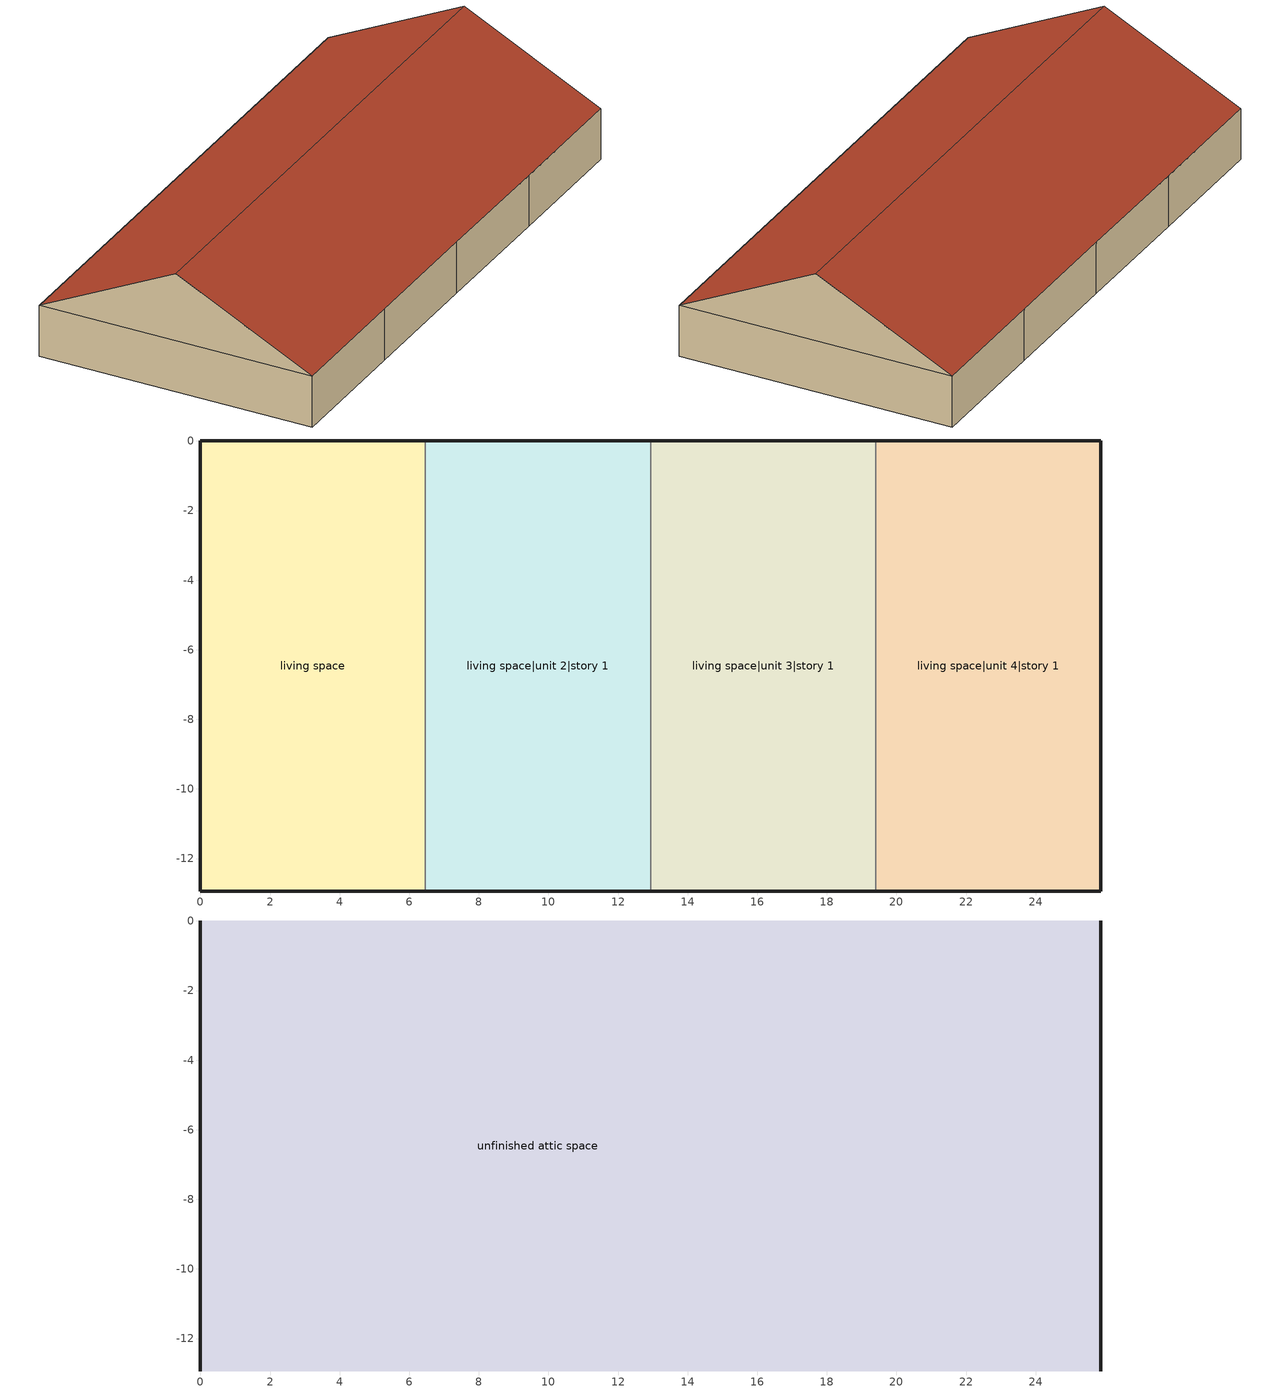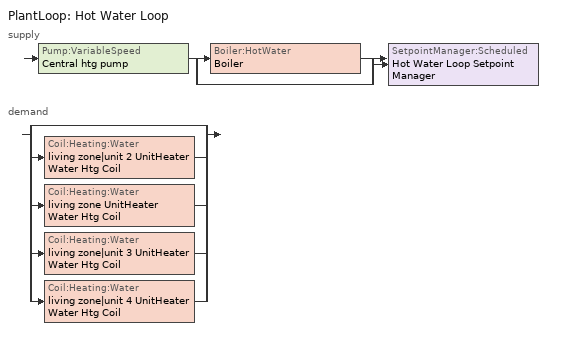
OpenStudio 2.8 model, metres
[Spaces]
living space
 floor foundation: 0,-12.93 0,0 6.47,0 6.47,-12.93 z0
 wall outside: 6.47,0 0,0 0,-12.93 6.47,-12.93 z0:2.44
 wall to living space|unit 2|story 1: 6.47,-12.93 6.47,0 z0:2.44
living space|unit 2|story 1
 floor foundation: 6.47,-12.93 6.47,0 12.93,0 12.93,-12.93 z0
 wall outside: 6.47,-12.93 12.93,-12.93 / 12.93,0 6.47,0 z0:2.44
 wall to living space|unit 3|story 1: 12.93,-12.93 12.93,0 z0:2.44
living space|unit 3|story 1
 floor foundation: 12.93,-12.93 12.93,0 19.4,0 19.4,-12.93 z0
 wall outside: 12.93,-12.93 19.4,-12.93 / 19.4,0 12.93,0 z0:2.44
 wall to living space|unit 4|story 1: 19.4,-12.93 19.4,0 z0:2.44
living space|unit 4|story 1
 floor foundation: 19.4,-12.93 19.4,0 25.86,0 25.86,-12.93 z0
 wall outside: 19.4,-12.93 25.86,-12.93 25.86,0 19.4,0 z0:2.44
unfinished attic space
 floor to living space: 6.47,0 6.47,-12.93 0,-12.93 0,0 z2.44
 floor to living space|unit 3|story 1: 19.4,0 19.4,-12.93 12.93,-12.93 12.93,0 z2.44
 floor to living space|unit 4|story 1: 25.86,0 25.86,-12.93 19.4,-12.93 19.4,0 z2.44
 floor to living space|unit 2|story 1: 12.93,0 12.93,-12.93 6.47,-12.93 6.47,0 z2.44
 wall outside: 0,-6.47,5.67 0,0,2.44 0,-12.93,2.44; 25.86,-6.47,5.67 25.86,-12.93,2.44 25.86,0,2.44
 roof outside: 0,-6.47,5.67 25.86,-6.47,5.67 25.86,0,2.44 0,0,2.44; 25.86,-6.47,5.67 0,-6.47,5.67 0,-12.93,2.44 25.86,-12.93,2.44
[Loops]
PlantLoop 'Hot Water Loop'
 supply: Pump:VariableSpeed 'Central htg pump' > split
  | Boiler:HotWater 'Boiler'
  | bypass
  join > SetpointManager:Scheduled 'Hot Water Loop Setpoint Manager'
 demand: split
  | bypass
  | Coil:Heating:Water 'living zone|unit 2 UnitHeater Water Htg Coil'
  | Coil:Heating:Water 'living zone UnitHeater Water Htg Coil'
  | Coil:Heating:Water 'living zone|unit 3 UnitHeater Water Htg Coil'
  | Coil:Heating:Water 'living zone|unit 4 UnitHeater Water Htg Coil'
[Building]
Building 1: North Axis {deg}=0; Standards Number of Stories=1; Standards Number of Above Ground Stories=1; Standards Building Type=singlefamilyattached; Standards Number of Living Units=4
[Site]
Denver Intl Ap_CO_USA: Latitude {deg}=39.83; Longitude {deg}=-104.65; Time Zone {hr}=-7; Elevation {m}=1650
[ClimateZones]
Climate Zone Institution Name 2=Building America; Climate Zone Document Year 2=0; Climate Zone Value 2=Cold
[Site:WaterMainsTemperature]
Calculation Method=Correlation; Annual Average Outdoor Air Temperature {C}=10.8753; Maximum Difference In Monthly Average Outdoor Air Temperatures {deltaC}=23.1524
[Site:GroundTemperature:Deep]
10.8753, 10.8753, 10.8753, 10.8753, 10.8753, 10.8753, 10.8753, 10.8753, 10.8753, 10.8753, 10.8753, 10.8753
[ThermalZone] Use Ideal Air Loads=No
Name | Thermostat
living zone | living zone temperature setpoint
living zone|unit 2 | living zone|unit 2 temperature setpoint
living zone|unit 3 | living zone|unit 3 temperature setpoint
living zone|unit 4 | living zone|unit 4 temperature setpoint
unfinished attic zone
[Sizing:Zone] Zone Cooling Design Supply Air Temperature Input Method=SupplyAirTemperature; Zone Cooling Design Supply Air Temperature {C}=14; Zone Cooling Design Supply Air Temperature Difference {deltaC}=11.11; Zone Heating Design Supply Air Temperature Input Method=SupplyAirTemperature; Zone Heating Design Supply Air Temperature Difference {deltaC}=11.11; Zone Cooling Design Supply Air Humidity Ratio {kg-H2O/kg-air}=0.0085; Zone Heating Design Supply Air Humidity Ratio {kg-H2O/kg-air}=0.008; Cooling Design Air Flow Method=DesignDay; Heating Design Air Flow Method=DesignDay; Account for Dedicated Outdoor Air System=No; Dedicated Outdoor Air System Control Strategy=NeutralSupplyAir; Dedicated Outdoor Air Low Setpoint Temperature for Design {C}=autosize; Dedicated Outdoor Air High Setpoint Temperature for Design {C}=autosize
Name | Zone Heating Design Supply Air Temperature {C}
living zone; living zone|unit 2; living zone|unit 3; living zone|unit 4 | 50
unfinished attic zone | 40
[Zone equipment]
living zone: living zone Unit Heater
living zone|unit 2: living zone|unit 2 Unit Heater
living zone|unit 3: living zone|unit 3 Unit Heater
living zone|unit 4: living zone|unit 4 Unit Heater
[Space]
Name | Space Type | Thermal Zone | Building Unit
living space | Space Type 1 | living zone | unit 1
living space|unit 2|story 1 | Space Type 1 | living zone|unit 2 | unit 2
living space|unit 3|story 1 | Space Type 1 | living zone|unit 3 | unit 3
living space|unit 4|story 1 | Space Type 1 | living zone|unit 4 | unit 4
unfinished attic space | Space Type 2 | unfinished attic zone
[SpaceType]
Name | Standards Space Type
Space Type 1 | living
Space Type 2 | unfinished attic
[BuildingUnit] Building Unit Type=Residential
unit 1; unit 2; unit 3; unit 4
[PlantLoop]
Hot Water Loop: Fluid Type=Water; Glycol Concentration=0; Minimum Loop Temperature {C}=10; Plant Loop Volume {m3}=Autocalculate; Load Distribution Scheme=Optimal
[Sizing:Plant]
Hot Water Loop: Loop Type=Heating; Design Loop Exit Temperature {C}=82.2222; Loop Design Temperature Difference {deltaC}=11.1111; Sizing Option=NonCoincident; Zone Timesteps in Averaging Window=1; Coincident Sizing Factor Mode=None
[SetpointManager:Scheduled]
Hot Water Loop Setpoint Manager: Control Variable=Temperature; Schedule=Hot Water Loop Temp - 180F
[Pump:VariableSpeed]
Central htg pump: Rated Pump Head {Pa}=179344; Motor Efficiency=0.9; Pump Control Type=Intermittent; Skin Loss Radiative Fraction=0.5; Design Power Sizing Method=PowerPerFlowPerPressure; Design Electric Power per Unit Flow Rate {W/(m3/s)}=348701.1; Design Shaft Power per Unit Flow Rate per Unit Head {W-s/m3-Pa}=1.28205; Design Minimum Flow Rate Fraction=0
[Boiler:HotWater]
Boiler: Fuel Type=NaturalGas; Nominal Thermal Efficiency=0.78; Efficiency Curve Temperature Evaluation Variable=LeavingBoiler; Design Water Outlet Temperature {C}=82.2222; Minimum Part Load Ratio=0; Maximum Part Load Ratio=1.2; Optimum Part Load Ratio=1; Water Outlet Upper Temperature Limit {C}=95; Boiler Flow Mode=LeavingSetpointModulated; Parasitic Electric Load {W}=0; Sizing Factor=1
[Fan:ConstantVolume] Availability Schedule=Always On Discrete; Fan Total Efficiency=0.53625; Pressure Rise {Pa}=49.8178; Maximum Flow Rate {m3/s}=AutoSize; Motor Efficiency=0.825; Motor In Airstream Fraction=1
living zone|unit 2 UnitHeater Fan; living zone UnitHeater Fan; living zone|unit 3 UnitHeater Fan; living zone|unit 4 UnitHeater Fan
[Coil:Heating:Water] Availability Schedule=Always On Discrete; Rated Inlet Water Temperature {C}=82.2222; Rated Inlet Air Temperature {C}=15.5556; Rated Outlet Water Temperature {C}=71.1111; Rated Outlet Air Temperature {C}=40
living zone|unit 2 UnitHeater Water Htg Coil; living zone UnitHeater Water Htg Coil; living zone|unit 3 UnitHeater Water Htg Coil; living zone|unit 4 UnitHeater Water Htg Coil
[Controller:WaterCoil] Action=Normal; Controller Convergence Tolerance {deltaC}=0.1; Minimum Actuated Flow {m3/s}=0
Name | Water Coil
living zone|unit 2 UnitHeater Water Htg Coil Controller | living zone|unit 2 UnitHeater Water Htg Coil
living zone UnitHeater Water Htg Coil Controller | living zone UnitHeater Water Htg Coil
living zone|unit 3 UnitHeater Water Htg Coil Controller | living zone|unit 3 UnitHeater Water Htg Coil
living zone|unit 4 UnitHeater Water Htg Coil Controller | living zone|unit 4 UnitHeater Water Htg Coil
[ZoneHVAC:UnitHeater] Availability Schedule=Always On Discrete; Maximum Supply Air Flow Rate {m3/s}=autosize; Fan Control Type=OnOff; Minimum Hot Water Flow Rate {m3/s}=0; Heating Convergence Tolerance=0.001
Name | Supply Air Fan | Heating Coil
living zone|unit 2 Unit Heater | living zone|unit 2 UnitHeater Fan | living zone|unit 2 UnitHeater Water Htg Coil
living zone Unit Heater | living zone UnitHeater Fan | living zone UnitHeater Water Htg Coil
living zone|unit 3 Unit Heater | living zone|unit 3 UnitHeater Fan | living zone|unit 3 UnitHeater Water Htg Coil
living zone|unit 4 Unit Heater | living zone|unit 4 UnitHeater Fan | living zone|unit 4 UnitHeater Water Htg Coil
[EnergyManagementSystem:Program]
Central_pumps_htg_program: Set central_pumps_h = Central_htg_pump_s
[EnergyManagementSystem:Sensor]
Central_htg_pump_s: Output Variable or Output Meter Index Key=Central htg pump; Output Variable or Output Meter=Pump Electric Energy
[EnergyManagementSystem:OutputVariable]
Central htg pump:Pumps:Electricity: EMS Variable=central_pumps_h; Type of Data in Variable=Summed; Update Frequency=SystemTimestep; EMS Program or Subroutine=Central_pumps_htg_program; Units=J
[EnergyManagementSystem:ProgramCallingManager]
Central pump htg program calling manager: EndOfSystemTimestepBeforeHVACReporting; Central_pumps_htg_program
[ThermostatSetpoint:DualSetpoint] Heating Setpoint Temperature Schedule=res heating setpoint; Cooling Setpoint Temperature Schedule=res cooling setpoint
living zone temperature setpoint; living zone|unit 2 temperature setpoint; living zone|unit 3 temperature setpoint; living zone|unit 4 temperature setpoint
[Schedule:Ruleset]
Name | Default Day Schedule | Summer Design Day Schedule | Winter Design Day Schedule
Hot Water Loop Temp - 180F | Hot Water Loop Temp - 180F Default
res heating setpoint | Schedule Day 4 | res heating setpoint summer design | res heating setpoint winter design
res cooling setpoint | Schedule Day 5 | res cooling setpoint summer design | res cooling setpoint winter design
[Schedule:Day]
Hot Water Loop Temp - 180F Default: 24, 0, 82.2222
Schedule Day 4; Schedule Day 5: 24, 0, 0
res heating setpoint allday1; res heating setpoint allday2; res heating setpoint allday3; res heating setpoint allday4; res heating setpoint allday5; res heating setpoint allday6; res heating setpoint allday7; res heating setpoint allday8; res heating setpoint allday9; res heating setpoint allday10; res heating setpoint allday11; res heating setpoint allday12: 24, 0, 21.6667
res heating setpoint winter design; res cooling setpoint winter design: 24, 0, 21.1111
res heating setpoint summer design; res cooling setpoint summer design: 24, 0, 23.8889
res cooling setpoint allday1; res cooling setpoint allday2; res cooling setpoint allday3; res cooling setpoint allday4; res cooling setpoint allday5; res cooling setpoint allday6; res cooling setpoint allday7; res cooling setpoint allday8; res cooling setpoint allday9; res cooling setpoint allday10; res cooling setpoint allday11; res cooling setpoint allday12: 24, 0, 24.4444
[Schedule:Constant]
Always On Discrete: Value=1
[Schedule:Rule] Apply Sunday=Yes; Apply Monday=Yes; Apply Tuesday=Yes; Apply Wednesday=Yes; Apply Thursday=Yes; Apply Friday=Yes; Apply Saturday=Yes; Date Specification Type=DateRange; Start Day=1
Name | Schedule Ruleset | Rule Order | Day Schedule | Start Month | End Month | End Day
res heating setpoint allday ruleset1 | res heating setpoint | 11 | res heating setpoint allday1 | 1 | 1 | 31
res heating setpoint allday ruleset2 | res heating setpoint | 10 | res heating setpoint allday2 | 2 | 2 | 28
res heating setpoint allday ruleset3 | res heating setpoint | 9 | res heating setpoint allday3 | 3 | 3 | 31
res heating setpoint allday ruleset4 | res heating setpoint | 8 | res heating setpoint allday4 | 4 | 4 | 30
res heating setpoint allday ruleset5 | res heating setpoint | 7 | res heating setpoint allday5 | 5 | 5 | 31
res heating setpoint allday ruleset6 | res heating setpoint | 6 | res heating setpoint allday6 | 6 | 6 | 30
res heating setpoint allday ruleset7 | res heating setpoint | 5 | res heating setpoint allday7 | 7 | 7 | 31
res heating setpoint allday ruleset8 | res heating setpoint | 4 | res heating setpoint allday8 | 8 | 8 | 31
res heating setpoint allday ruleset9 | res heating setpoint | 3 | res heating setpoint allday9 | 9 | 9 | 30
res heating setpoint allday ruleset10 | res heating setpoint | 2 | res heating setpoint allday10 | 10 | 10 | 31
res heating setpoint allday ruleset11 | res heating setpoint | 1 | res heating setpoint allday11 | 11 | 11 | 30
res heating setpoint allday ruleset12 | res heating setpoint | 0 | res heating setpoint allday12 | 12 | 12 | 31
res cooling setpoint allday ruleset1 | res cooling setpoint | 11 | res cooling setpoint allday1 | 1 | 1 | 31
res cooling setpoint allday ruleset2 | res cooling setpoint | 10 | res cooling setpoint allday2 | 2 | 2 | 28
res cooling setpoint allday ruleset3 | res cooling setpoint | 9 | res cooling setpoint allday3 | 3 | 3 | 31
res cooling setpoint allday ruleset4 | res cooling setpoint | 8 | res cooling setpoint allday4 | 4 | 4 | 30
res cooling setpoint allday ruleset5 | res cooling setpoint | 7 | res cooling setpoint allday5 | 5 | 5 | 31
res cooling setpoint allday ruleset6 | res cooling setpoint | 6 | res cooling setpoint allday6 | 6 | 6 | 30
res cooling setpoint allday ruleset7 | res cooling setpoint | 5 | res cooling setpoint allday7 | 7 | 7 | 31
res cooling setpoint allday ruleset8 | res cooling setpoint | 4 | res cooling setpoint allday8 | 8 | 8 | 31
res cooling setpoint allday ruleset9 | res cooling setpoint | 3 | res cooling setpoint allday9 | 9 | 9 | 30
res cooling setpoint allday ruleset10 | res cooling setpoint | 2 | res cooling setpoint allday10 | 10 | 10 | 31
res cooling setpoint allday ruleset11 | res cooling setpoint | 1 | res cooling setpoint allday11 | 11 | 11 | 30
res cooling setpoint allday ruleset12 | res cooling setpoint | 0 | res cooling setpoint allday12 | 12 | 12 | 31
